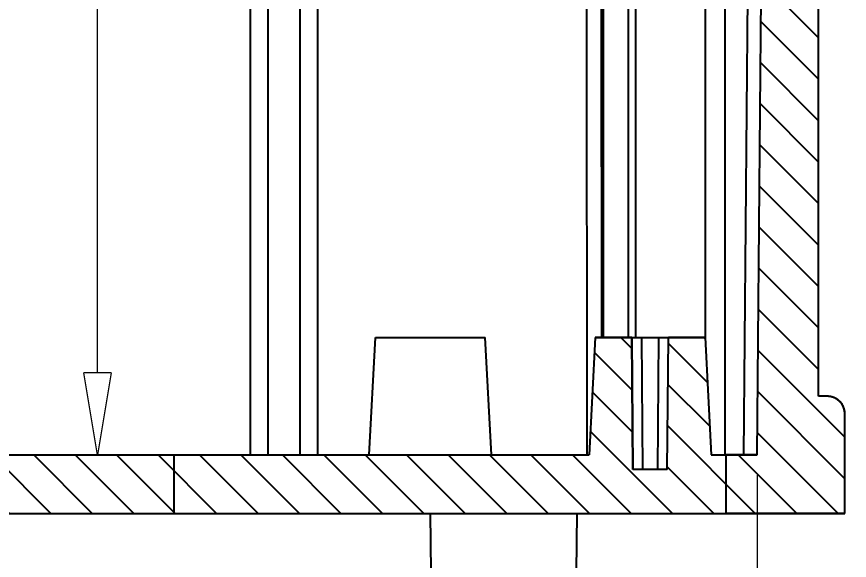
# Model space of a CAD drawing. Header units: millimetres. Extents: x -1995 to -555, y 489 to 1011.
# Drawn here: x -1790.8 to -1733.9, y 593.1 to 630.2 of the extents above; entities that cross this region are included whole.
import ezdxf

# ---------------------------------------------------------------- set-up
doc = ezdxf.new("R2010")
doc.units = ezdxf.units.MM
doc.layers.add('dim', color=82, linetype='Continuous', lineweight=9)
doc.styles.add('ROMAND', font='romand.shx', dxfattribs={"width": 0.75, "bigfont": 'gbcbig.shx'})
doc.dimstyles.new('YanXiu', dxfattribs={"dimtxt": 2.5, "dimasz": 2.2, "dimexe": 1, "dimexo": 0, "dimgap": 0.66, "dimtad": 0, "dimzin": 1, "dimdsep": 46, "dimtxsty": 'ROMAND', "dimblk": 'CLOSEDBLANK', "dimcen": 0, "dimclrd": 3, "dimclre": 3, "dimclrt": 7, "dimazin": 0, "dimtfac": 1, "dimtofl": 0, "dimtmove": 0, "dimatfit": 3, "dimldrblk": 'CLOSEDBLANK', "dimfxl": 1, "dimlwd": 5, "dimlwe": 5, "dimarcsym": 0})

# ---------------------------------------------------------------- blocks, each defined once
blk = doc.blocks.new('_ClosedBlank')
at = {"color": 0, "linetype": 'ByBlock', "lineweight": -2}
for p, q in [((-1, 0.167), (0, 0)), ((-1, 0.167), (-1, -0.167)), ((0, 0), (-1, -0.167))]:
    blk.add_line(p, q, dxfattribs=at)
blk = doc.blocks.new('*D179')
at = {"layer": 'Defpoints', "color": 0}
for p in [(-1954.861, 600.33), (-1740.223, 600.33), (-1740.223, 583.621)]:
    blk.add_point(p, dxfattribs=at)
at = {"layer": 'dim', "color": 3, "lineweight": 5}
for p, q in [((-1954.861, 598.931), (-1954.861, 582.222)), ((-1740.223, 598.931), (-1740.223, 582.222)), ((-1949.261, 583.621), (-1862.191, 583.621)), ((-1745.823, 583.621), (-1832.893, 583.621))]:
    blk.add_line(p, q, dxfattribs=at)
at = {"layer": 'dim', "color": 3, "lineweight": 5, "xscale": 5.600000000000001, "yscale": 5.600000000000001, "zscale": 5.600000000000001, "rotation": 180}
blk.add_blockref('_ClosedBlank', (-1954.861, 583.621), dxfattribs=at)
at = {"layer": 'dim', "color": 3, "lineweight": 5, "xscale": 5.600000000000001, "yscale": 5.600000000000001, "zscale": 5.600000000000001}
blk.add_blockref('_ClosedBlank', (-1740.223, 583.621), dxfattribs=at)
at = {"layer": 'dim', "color": 7, "insert": (-1847.542, 583.621), "char_height": 7, "attachment_point": 5, "style": 'ROMAND'}
blk.add_mtext('214.64', dxfattribs=at)
blk = doc.blocks.new('*D184')
at = {"layer": 'Defpoints', "color": 0}
for p in [(-1785.262, 678.33), (-1739.542, 678.33), (-1783.96, 600.33)]:
    blk.add_point(p, dxfattribs=at)
at = {"layer": 'dim', "color": 3, "lineweight": 5}
for p, q in [((-1740.941, 678.33), (-1786.661, 678.33)), ((-1785.262, 672.73), (-1785.262, 644.979)), ((-1785.262, 605.93), (-1785.262, 633.681)), ((-1785.359, 600.33), (-1786.661, 600.33))]:
    blk.add_line(p, q, dxfattribs=at)
at = {"layer": 'dim', "color": 3, "lineweight": 5, "xscale": 5.600000000000001, "yscale": 5.600000000000001, "zscale": 5.600000000000001}
for p, rotation in [((-1785.262, 678.33), 90), ((-1785.262, 600.33), 270)]:
    blk.add_blockref('_ClosedBlank', p, dxfattribs=dict(at, rotation=rotation))
at = {"layer": 'dim', "color": 7, "insert": (-1785.262, 639.33), "char_height": 7, "attachment_point": 5, "rotation": 90, "style": 'ROMAND'}
blk.add_mtext('78', dxfattribs=at)

msp = doc.modelspace()

# ---------------------------------------------------------------- hatches: boundary and pattern name
at = {"linetype": 'Continuous'}
h = msp.add_hatch(dxfattribs=at)
h.set_pattern_fill('DEFAULT__7', color=2, scale=2, angle=-45, style=0, pattern_type=0)
h.set_pattern_definition([(315, (-2027.3937, 555.2644), (1.414214, 1.414214), [])])
edge = h.paths.add_edge_path()
edge.add_line((-1960.842, 596.33), (-1780.028, 596.33))
edge.add_line((-1960.842, 596.33), (-1960.842, 603.119))
edge.add_spline(control_points=[(-1960.842, 603.119), (-1960.842, 603.813), (-1960.356, 604.307), (-1959.663, 604.319)], knot_values=[0, 0, 0, 0, 1, 1, 1, 1], weights=[1, 0.808834, 0.808834, 1], degree=3, periodic=0)
edge.add_line((-1959.663, 604.319), (-1959.042, 604.33))
edge.add_line((-1959.042, 604.33), (-1959.042, 666.168))
edge.add_spline(control_points=[(-1959.042, 666.168), (-1960.167, 667.114), (-1962.415, 669.002), (-1965.776, 671.828), (-1968.011, 673.707), (-1969.126, 674.646)], knot_values=[0, 0, 0, 0, 0.333333, 0.666667, 1, 1, 1, 1], degree=3, periodic=0)
edge.add_spline(control_points=[(-1970.758, 676.756), (-1970.437, 675.897), (-1969.877, 675.172), (-1969.126, 674.646)], knot_values=[0, 0, 0, 0, 1, 1, 1, 1], weights=[1, 0.970046, 0.970046, 1], degree=3, periodic=0)
edge.add_line((-1970.758, 676.756), (-1966.516, 676.83))
edge.add_spline(control_points=[(-1966.516, 676.83), (-1963.618, 676.881), (-1963.618, 679.779), (-1966.516, 679.83)], knot_values=[0, 0, 0, 0, 1, 1, 1, 1], weights=[1, 0.344968, 0.344968, 1], degree=3, periodic=0)
edge.add_line((-1966.516, 679.83), (-1970.758, 679.904))
edge.add_spline(control_points=[(-1962.042, 678.33), (-1962.042, 684.864), (-1968.473, 686.026), (-1970.758, 679.904)], knot_values=[0, 0, 0, 0, 1, 1, 1, 1], weights=[1, 0.451798, 0.451798, 1], degree=3, periodic=0)
edge.add_line((-1962.042, 678.33), (-1959.242, 678.33))
edge.add_line((-1959.22, 680.83), (-1959.242, 678.33))
edge.add_line((-1959.22, 680.83), (-1958.642, 680.83))
edge.add_line((-1958.642, 680.83), (-1958.413, 681.059))
edge.add_spline(control_points=[(-1958.413, 681.059), (-1958.313, 681.159), (-1958.171, 681.159), (-1958.071, 681.059)], knot_values=[0, 0, 0, 0, 1, 1, 1, 1], weights=[1, 0.804738, 0.804738, 1], degree=3, periodic=0)
edge.add_line((-1958.071, 681.059), (-1957.842, 680.83))
edge.add_line((-1957.842, 680.83), (-1957.264, 680.83))
edge.add_line((-1957.264, 680.83), (-1957.242, 678.33))
edge.add_line((-1957.242, 678.33), (-1955.542, 678.33))
edge.add_line((-1954.861, 600.33), (-1955.542, 678.33))
edge.add_line((-1954.861, 600.33), (-1851.711, 600.33))
edge.add_line((-1851.292, 608.33), (-1851.711, 600.33))
edge.add_line((-1851.292, 608.33), (-1848.792, 608.33))
edge.add_line((-1848.713, 599.33), (-1848.792, 608.33))
edge.add_line((-1848.713, 599.33), (-1846.371, 599.33))
edge.add_line((-1846.371, 599.33), (-1846.292, 608.33))
edge.add_line((-1846.292, 608.33), (-1843.792, 608.33))
edge.add_line((-1843.792, 608.33), (-1843.373, 600.33))
edge.add_line((-1843.373, 600.33), (-1780.028, 600.33))
edge.add_line((-1780.028, 596.33), (-1780.028, 600.33))
edge = h.paths.add_edge_path()
edge.add_line((-1780.028, 596.33), (-1780.028, 600.33))
edge.add_line((-1780.028, 596.33), (-1780.028, 600.33))
edge = h.paths.add_edge_path()
edge.add_line((-1780.028, 596.33), (-1742.354, 596.33))
edge.add_line((-1780.028, 596.33), (-1780.028, 600.33))
edge.add_line((-1780.028, 600.33), (-1751.711, 600.33))
edge.add_line((-1751.292, 608.33), (-1751.711, 600.33))
edge.add_line((-1748.792, 608.33), (-1751.292, 608.33))
edge.add_line((-1748.713, 599.33), (-1748.792, 608.33))
edge.add_line((-1746.371, 599.33), (-1748.713, 599.33))
edge.add_line((-1746.371, 599.33), (-1746.292, 608.33))
edge.add_line((-1743.792, 608.33), (-1746.292, 608.33))
edge.add_line((-1743.792, 608.33), (-1743.373, 600.33))
edge.add_line((-1743.373, 600.33), (-1742.354, 600.33))
edge.add_line((-1742.354, 596.33), (-1742.354, 600.33))
edge = h.paths.add_edge_path()
edge.add_line((-1742.354, 596.33), (-1742.354, 600.33))
edge.add_line((-1742.354, 596.33), (-1742.354, 600.33))
edge = h.paths.add_edge_path()
edge.add_line((-1734.242, 596.33), (-1742.354, 596.33))
edge.add_line((-1742.354, 596.33), (-1742.354, 600.33))
edge.add_line((-1740.223, 600.33), (-1742.354, 600.33))
edge.add_line((-1740.223, 600.33), (-1739.542, 678.33))
edge.add_line((-1737.842, 678.33), (-1739.542, 678.33))
edge.add_line((-1737.82, 680.83), (-1737.842, 678.33))
edge.add_line((-1737.242, 680.83), (-1737.82, 680.83))
edge.add_line((-1737.013, 681.059), (-1737.242, 680.83))
edge.add_spline(control_points=[(-1736.671, 681.059), (-1736.771, 681.159), (-1736.913, 681.159), (-1737.013, 681.059)], knot_values=[0, 0, 0, 0, 1, 1, 1, 1], weights=[1, 0.804738, 0.804738, 1], degree=3, periodic=0)
edge.add_line((-1736.442, 680.83), (-1736.671, 681.059))
edge.add_line((-1735.864, 680.83), (-1736.442, 680.83))
edge.add_line((-1735.864, 680.83), (-1735.842, 678.33))
edge.add_line((-1733.542, 678.33), (-1735.842, 678.33))
edge.add_line((-1733.542, 670.33), (-1733.542, 678.33))
edge.add_line((-1733.542, 670.33), (-1733.429, 663.835))
edge.add_line((-1729.014, 665.894), (-1733.429, 663.835))
edge.add_spline(control_points=[(-1729.014, 665.894), (-1728.389, 664.215), (-1726.623, 664.517), (-1726.592, 666.308)], knot_values=[0, 0, 0, 0, 1, 1, 1, 1], weights=[1, 0.457176, 0.457176, 1], degree=3, periodic=0)
edge.add_line((-1726.528, 670.002), (-1726.592, 666.308))
edge.add_spline(control_points=[(-1727.502, 662.445), (-1722.185, 662.91), (-1721.503, 668.203), (-1726.528, 670.002)], knot_values=[0, 0, 0, 0, 1, 1, 1, 1], weights=[1, 0.475888, 0.475888, 1], degree=3, periodic=0)
edge.add_line((-1727.502, 662.445), (-1736.042, 661.698))
edge.add_line((-1736.042, 604.33), (-1736.042, 661.698))
edge.add_line((-1735.421, 604.319), (-1736.042, 604.33))
edge.add_spline(control_points=[(-1734.242, 603.119), (-1734.242, 603.813), (-1734.728, 604.307), (-1735.421, 604.319)], knot_values=[0, 0, 0, 0, 1, 1, 1, 1], weights=[1, 0.808834, 0.808834, 1], degree=3, periodic=0)
edge.add_line((-1734.242, 596.33), (-1734.242, 603.119))

# ---------------------------------------------------------------- linework, layer by layer
at = {"color": 7, "linetype": 'Continuous'}
for p, q in [((-1751.912, 678.33), (-1751.853, 600.33)), ((-1740.223, 600.33), (-1739.542, 678.33)), ((-1740.223, 600.33), (-1739.542, 678.33)), ((-1750.912, 673.33), (-1750.862, 608.33)), ((-1750.742, 673.33), (-1750.742, 608.33)), ((-1742.442, 673.33), (-1742.442, 600.33)), ((-1741.136, 600.33), (-1740.499, 673.33)), ((-1774.842, 672.73), (-1774.842, 600.33)), ((-1773.642, 672.73), (-1773.642, 600.33)), ((-1771.442, 672.73), (-1771.442, 600.33)), ((-1770.242, 672.73), (-1770.242, 600.33)), ((-1749.042, 665.33), (-1749.042, 608.33)), ((-1748.542, 665.33), (-1748.542, 608.33)), ((-1736.042, 604.33), (-1736.042, 661.698)), ((-1736.042, 604.33), (-1736.042, 661.698)), ((-1743.785, 657.33), (-1743.785, 608.19)), ((-1766.711, 600.33), (-1766.292, 608.33)), ((-1766.292, 608.33), (-1758.792, 608.33)), ((-1758.373, 600.33), (-1758.792, 608.33)), ((-1751.292, 608.33), (-1751.711, 600.33)), ((-1751.292, 608.33), (-1751.711, 600.33)), ((-1748.792, 608.33), (-1751.292, 608.33)), ((-1751.292, 608.33), (-1743.792, 608.33)), ((-1748.713, 599.33), (-1748.792, 608.33)), ((-1748.792, 608.33), (-1748.713, 599.33)), ((-1748.128, 608.33), (-1748.049, 599.33)), ((-1746.957, 608.33), (-1747.035, 599.33)), ((-1746.371, 599.33), (-1746.292, 608.33)), ((-1746.371, 599.33), (-1746.292, 608.33)), ((-1743.792, 608.33), (-1746.292, 608.33)), ((-1743.792, 608.33), (-1743.373, 600.33)), ((-1743.792, 608.33), (-1743.373, 600.33)), ((-1735.421, 604.319), (-1736.042, 604.33)), ((-1735.421, 604.319), (-1736.042, 604.33)), ((-1734.242, 596.33), (-1734.242, 603.119)), ((-1734.242, 596.33), (-1734.242, 603.119)), ((-1843.373, 600.33), (-1780.028, 600.33)), ((-1843.373, 600.33), (-1751.711, 600.33)), ((-1780.028, 596.33), (-1780.028, 600.33)), ((-1780.028, 596.33), (-1780.028, 600.33)), ((-1780.028, 596.33), (-1780.028, 600.33)), ((-1780.028, 596.33), (-1780.028, 600.33)), ((-1780.028, 600.33), (-1751.711, 600.33)), ((-1743.373, 600.33), (-1742.354, 600.33)), ((-1743.373, 600.33), (-1740.223, 600.33)), ((-1742.354, 596.33), (-1742.354, 600.33)), ((-1742.354, 596.33), (-1742.354, 600.33)), ((-1742.354, 596.33), (-1742.354, 600.33)), ((-1742.354, 596.33), (-1742.354, 600.33)), ((-1740.223, 600.33), (-1742.354, 600.33)), ((-1746.371, 599.33), (-1748.713, 599.33)), ((-1746.371, 599.33), (-1748.713, 599.33)), ((-1960.842, 596.33), (-1780.028, 596.33)), ((-1960.842, 596.33), (-1734.242, 596.33)), ((-1780.028, 596.33), (-1742.354, 596.33)), ((-1762.542, 596.33), (-1762.507, 592.33)), ((-1752.542, 596.33), (-1752.577, 592.33)), ((-1734.242, 596.33), (-1742.354, 596.33))]:
    msp.add_line(p, q, dxfattribs=at)
msp.add_arc((-1735.442, 603.119), 1.2, 0, 89, dxfattribs=at)
at = {"color": 7, "linetype": 'Continuous', "start_tangent": (0, 1), "end_tangent": (-0.999848, 0.017452)}
msp.add_spline([(-1734.242, 603.119), (-1734.242, 603.132), (-1734.242, 603.146), (-1734.243, 603.159), (-1734.243, 603.172), (-1734.244, 603.186), (-1734.245, 603.199), (-1734.246, 603.213), (-1734.247, 603.226), (-1734.248, 603.24), (-1734.25, 603.253), (-1734.251, 603.267), (-1734.253, 603.281), (-1734.255, 603.294), (-1734.257, 603.308), (-1734.259, 603.322), (-1734.262, 603.336), (-1734.264, 603.349), (-1734.267, 603.363), (-1734.27, 603.377), (-1734.273, 603.391), (-1734.276, 603.405), (-1734.28, 603.419), (-1734.284, 603.432), (-1734.287, 603.446), (-1734.291, 603.46), (-1734.296, 603.474), (-1734.3, 603.488), (-1734.305, 603.502), (-1734.309, 603.515), (-1734.314, 603.529), (-1734.319, 603.543), (-1734.325, 603.557), (-1734.33, 603.57), (-1734.336, 603.584), (-1734.342, 603.598), (-1734.348, 603.611), (-1734.354, 603.625), (-1734.36, 603.638), (-1734.367, 603.652), (-1734.373, 603.665), (-1734.38, 603.678), (-1734.387, 603.692), (-1734.395, 603.705), (-1734.402, 603.718), (-1734.41, 603.731), (-1734.417, 603.744), (-1734.425, 603.757), (-1734.434, 603.77), (-1734.442, 603.782), (-1734.45, 603.795), (-1734.459, 603.808), (-1734.468, 603.82), (-1734.477, 603.832), (-1734.486, 603.845), (-1734.495, 603.857), (-1734.505, 603.869), (-1734.514, 603.881), (-1734.524, 603.892), (-1734.534, 603.904), (-1734.544, 603.916), (-1734.555, 603.927), (-1734.565, 603.938), (-1734.575, 603.949), (-1734.586, 603.96), (-1734.597, 603.971), (-1734.608, 603.982), (-1734.619, 603.993), (-1734.63, 604.003), (-1734.642, 604.013), (-1734.653, 604.023), (-1734.665, 604.033), (-1734.676, 604.043), (-1734.688, 604.053), (-1734.7, 604.063), (-1734.712, 604.072), (-1734.724, 604.081), (-1734.737, 604.09), (-1734.749, 604.099), (-1734.762, 604.108), (-1734.774, 604.116), (-1734.787, 604.125), (-1734.8, 604.133), (-1734.812, 604.141), (-1734.825, 604.149), (-1734.838, 604.156), (-1734.851, 604.164), (-1734.864, 604.171), (-1734.878, 604.178), (-1734.891, 604.185), (-1734.904, 604.192), (-1734.918, 604.199), (-1734.931, 604.205), (-1734.944, 604.211), (-1734.958, 604.217), (-1734.972, 604.223), (-1734.985, 604.229), (-1734.999, 604.234), (-1735.012, 604.24), (-1735.026, 604.245), (-1735.04, 604.25), (-1735.054, 604.255), (-1735.067, 604.259), (-1735.081, 604.264), (-1735.095, 604.268), (-1735.109, 604.272), (-1735.122, 604.276), (-1735.136, 604.28), (-1735.15, 604.283), (-1735.164, 604.287), (-1735.178, 604.29), (-1735.191, 604.293), (-1735.205, 604.296), (-1735.219, 604.298), (-1735.233, 604.301), (-1735.246, 604.303), (-1735.26, 604.305), (-1735.274, 604.307), (-1735.287, 604.309), (-1735.301, 604.311), (-1735.314, 604.312), (-1735.328, 604.314), (-1735.341, 604.315), (-1735.355, 604.316), (-1735.368, 604.317), (-1735.381, 604.318), (-1735.395, 604.318), (-1735.408, 604.319), (-1735.421, 604.319)], degree=3, dxfattribs=at)

# ---------------------------------------------------------------- dimensions: what is measured, and where the dimension line sits
at = {"layer": 'dim'}
dim = msp.add_linear_dim(base=(-1785.262, 678.33), p1=(-1783.96, 600.33), p2=(-1739.542, 678.33), angle=90, dimstyle='YanXiu', override={"dimtxt": 7, "dimasz": 5.6, "dimexe": 1.3993, "dimexo": 1.3993, "dimgap": 1.3993, "dimzin": 8}, dxfattribs=at)
dim.commit()
dim.dimension.update_dxf_attribs({"geometry": '*D184', "text_midpoint": (-1785.262, 639.33)})
dim = msp.add_linear_dim(base=(-1740.223, 583.621), p1=(-1954.861, 600.33), p2=(-1740.223, 600.33), dimstyle='YanXiu', override={"dimtxt": 7, "dimasz": 5.6, "dimexe": 1.3993, "dimexo": 1.3993, "dimgap": 1.3993, "dimzin": 8}, dxfattribs=at)
dim.commit()
dim.dimension.update_dxf_attribs({"geometry": '*D179', "text_midpoint": (-1847.542, 583.621)})

doc.saveas('drawing.dxf')
